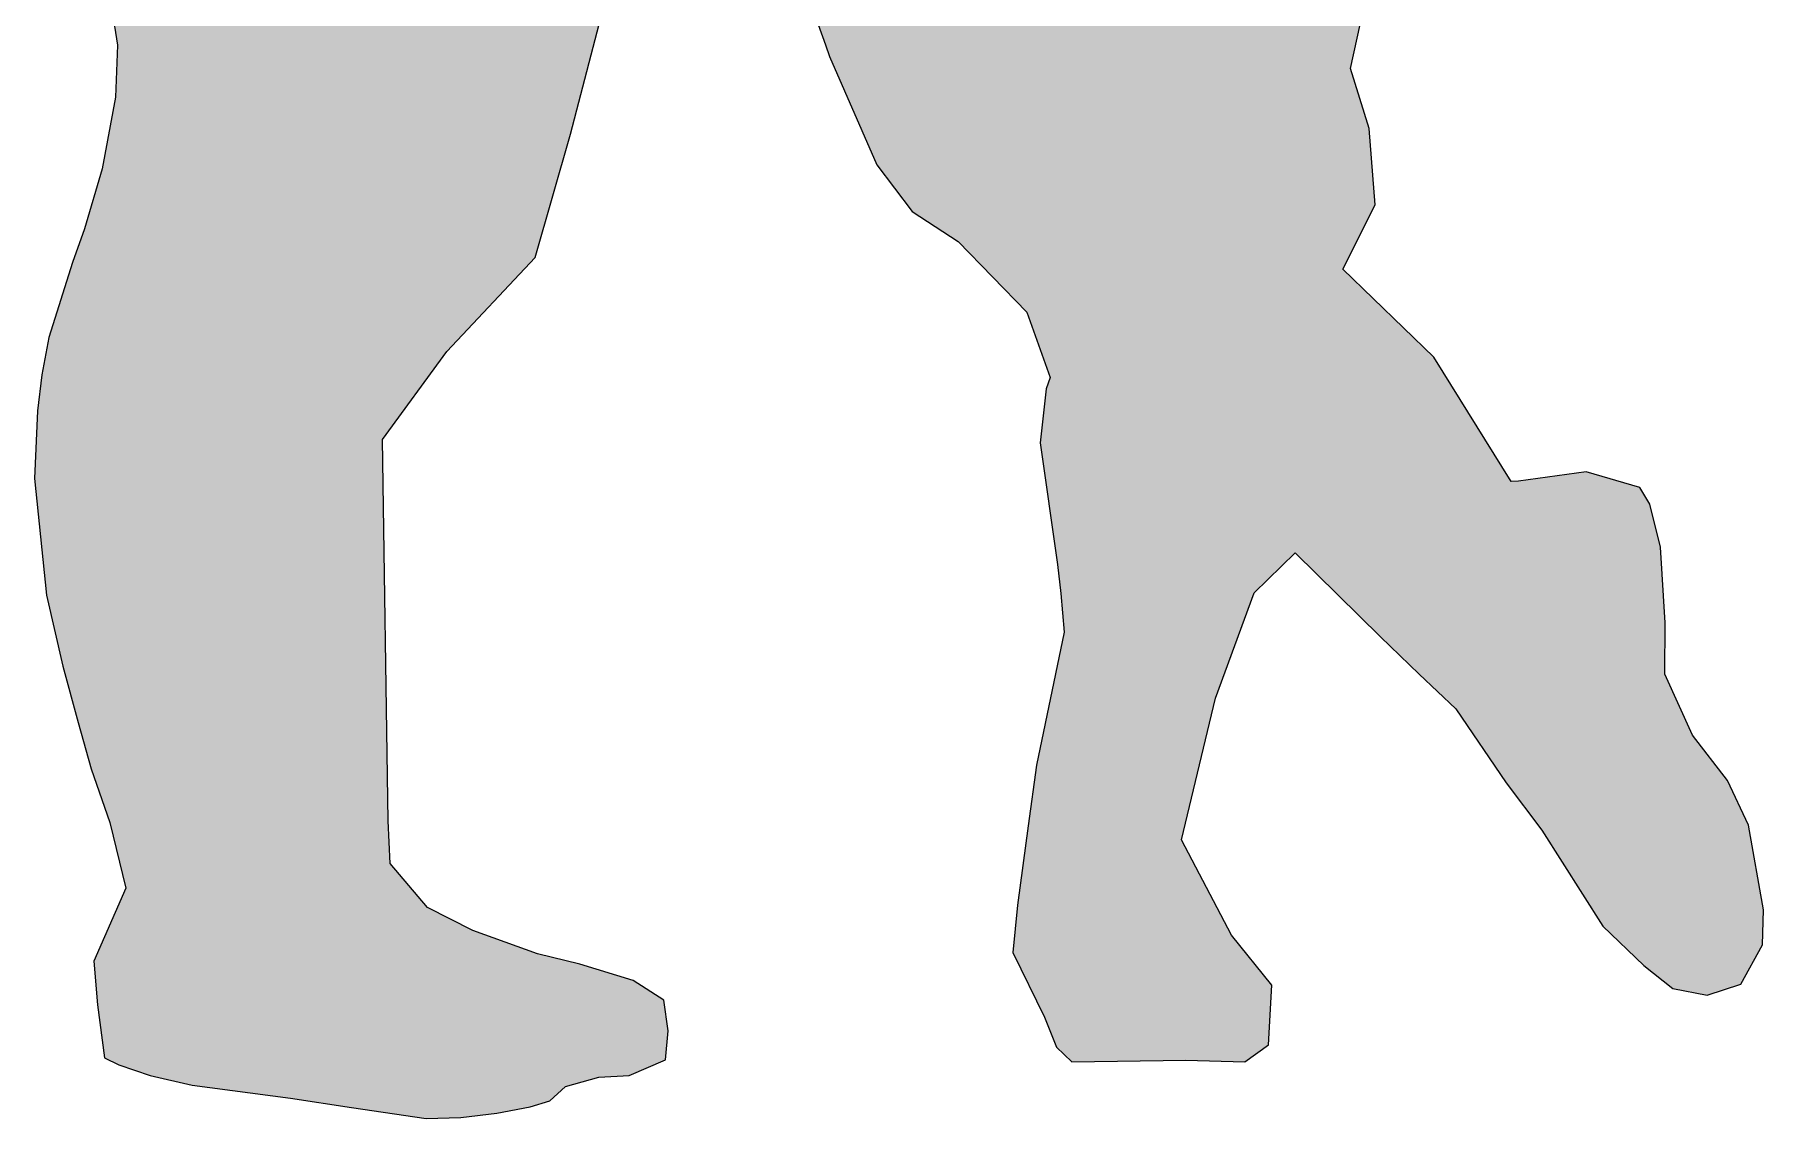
# Model space of a CAD drawing. Extents: x -35 to 70, y 0 to 178.
# Drawn here: x -25.4 to 69.6, y -0.3 to 59.3 of the extents above; entities that cross this region are included whole.
import ezdxf

# ---------------------------------------------------------------- set-up
doc = ezdxf.new("R2010")
doc.units = 0
doc.header["$LTSCALE"] = 25
doc.layers.get('0').update_dxf_attribs({"linetype": 'CONTINUOUS'})

# ---------------------------------------------------------------- blocks, each defined once
blk = doc.blocks.new('*U0')
for points in [[(29.853, 41.971), (29.664, 177.6), (29.853, 177.647)], [(30.1, 41.282), (29.853, 177.647), (30.1, 177.709)], [(29.853, 41.971), (29.853, 177.647), (30.1, 41.282)], [(30.194, 41.017), (30.1, 177.709), (30.194, 177.732)], [(30.1, 41.282), (30.1, 177.709), (30.194, 41.017)], [(30.307, 40.701), (30.194, 177.732), (30.307, 177.761)], [(30.194, 41.017), (30.194, 177.732), (30.307, 40.701)], [(30.402, 40.437), (30.307, 177.761), (30.402, 177.776)], [(30.307, 40.701), (30.307, 177.761), (30.402, 40.437)], [(30.762, 30.425), (30.402, 177.776), (30.762, 177.835)], [(30.402, 32.965), (30.402, 177.776), (30.762, 30.425)], [(30.8, 30.157), (30.762, 177.835), (30.8, 177.842)], [(30.762, 30.425), (30.762, 177.835), (30.8, 30.157)], [(30.989, 28.567), (30.8, 177.842), (30.989, 177.873)], [(30.8, 30.157), (30.8, 177.842), (30.989, 28.567)], [(31.178, 26.447), (30.989, 177.873), (31.178, 177.904)], [(30.989, 28.567), (30.989, 177.873), (31.178, 26.447)], [(31.595, 2.821), (31.178, 177.904), (31.595, 177.972)], [(31.178, 3.228), (31.178, 177.904), (31.595, 2.821)], [(31.803, 2.824), (31.595, 177.972), (31.803, 178.007)], [(31.595, 2.821), (31.595, 177.972), (31.803, 2.824)], [(36.441, 2.894), (31.803, 178.007), (36.441, 178.083)], [(31.803, 2.824), (31.803, 178.007), (36.441, 2.894)], [(36.441, 2.894), (36.441, 178.083), (37.284, 2.907)], [(37.284, 2.907), (36.441, 178.083), (37.284, 177.791)], [(27.203, 46.003), (25.499, 176.227), (27.203, 176.984)], [(28.358, 44.813), (27.203, 176.984), (28.358, 177.273)], [(27.203, 46.003), (27.203, 176.984), (28.358, 44.813)], [(28.604, 44.56), (28.358, 177.273), (28.604, 177.335)], [(28.358, 44.813), (28.358, 177.273), (28.604, 44.56)], [(29.115, 44.034), (28.604, 177.335), (29.115, 177.462)], [(28.604, 44.56), (28.604, 177.335), (29.115, 44.034)], [(29.191, 43.821), (29.115, 177.462), (29.191, 177.481)], [(29.115, 44.034), (29.115, 177.462), (29.191, 43.821)], [(29.664, 42.499), (29.191, 177.481), (29.664, 177.6)], [(29.191, 43.821), (29.191, 177.481), (29.664, 42.499)], [(29.664, 42.499), (29.664, 177.6), (29.853, 41.971)], [(25.348, 47.914), (24.477, 175.281), (25.348, 176.087)], [(25.499, 47.759), (25.348, 176.087), (25.499, 176.227)], [(25.348, 47.914), (25.348, 176.087), (25.499, 47.759)], [(25.499, 47.759), (25.499, 176.227), (27.203, 46.003)], [(24.477, 48.484), (24.079, 174.429), (24.477, 175.281)], [(24.477, 48.484), (24.477, 175.281), (25.348, 47.914)], [(24.079, 48.744), (24.079, 174.429), (24.477, 48.484)], [(-8.557, 0.411), (-10.091, 172.838), (-8.557, 173.028)], [(-8.557, 0.411), (-8.557, 173.028), (-7.97, 0.322)], [(-7.97, 0.322), (-8.557, 173.028), (-7.97, 172.904)], [(-7.97, 0.322), (-7.97, 172.904), (-6.28, 0.072)], [(-6.28, 0.072), (-7.97, 172.904), (-6.28, 172.546)], [(-11.926, 0.913), (-13.877, 170.813), (-11.926, 172.233)], [(-11.321, 0.833), (-11.926, 172.233), (-11.321, 172.433)], [(-11.926, 0.913), (-11.926, 172.233), (-11.321, 0.833)], [(-10.091, 0.645), (-11.321, 172.433), (-10.091, 172.838)], [(-11.321, 0.833), (-11.321, 172.433), (-10.091, 0.645)], [(-10.091, 0.645), (-10.091, 172.838), (-8.557, 0.411)], [(-6.28, 37.033), (-6.28, 172.546), (-5.957, 37.473)], [(-5.957, 37.473), (-6.28, 172.546), (-5.957, 172.478)], [(-5.957, 37.473), (-5.957, 172.478), (-5.85, 37.619)], [(-5.85, 37.619), (-5.957, 172.478), (-5.85, 172.456)], [(-5.85, 37.619), (-5.85, 172.456), (-3.9, 40.277)], [(-3.9, 40.277), (-5.85, 172.456), (-3.9, 172.043)], [(-3.9, 40.277), (-3.9, 172.043), (-3.881, 40.303)], [(-3.881, 40.303), (-3.9, 172.043), (-3.881, 172.037)], [(-3.881, 40.303), (-3.881, 172.037), (-3.806, 40.406)], [(-3.806, 40.406), (-3.881, 172.037), (-3.806, 172.013)], [(-3.806, 40.406), (-3.806, 172.013), (-3.01, 41.49)], [(-3.01, 41.49), (-3.806, 172.013), (-3.01, 171.76)], [(-3.01, 41.49), (-3.01, 171.76), (-2.73, 41.871)], [(-2.73, 41.871), (-3.01, 171.76), (-2.73, 171.642)], [(-2.73, 41.871), (-2.73, 171.642), (-1.969, 42.683)], [(-1.969, 42.683), (-2.73, 171.642), (-1.969, 171.323)], [(-1.969, 42.683), (-1.969, 171.323), (-1.306, 43.39)], [(-1.306, 43.39), (-1.969, 171.323), (-1.306, 171.045)], [(-1.306, 43.39), (-1.306, 171.045), (0, 44.782)], [(0, 44.782), (-1.306, 171.045), (0, 170.496)], [(-13.877, 1.172), (-14.066, 170.729), (-13.877, 170.813)], [(-14.066, 1.197), (-14.066, 170.729), (-13.877, 1.172)], [(-13.877, 1.172), (-13.877, 170.813), (-11.926, 0.913)], [(0, 44.782), (0, 170.496), (0.644, 45.468)], [(0.644, 45.468), (0, 170.496), (0.644, 170.226)], [(0.644, 45.468), (0.644, 170.226), (1.836, 46.74)], [(1.836, 46.74), (0.644, 170.226), (1.836, 169.392)], [(1.836, 46.74), (1.836, 169.392), (2.11, 47.032)], [(2.11, 47.032), (1.836, 169.392), (2.11, 169.201)], [(2.11, 47.032), (2.11, 169.201), (2.234, 47.464)], [(2.234, 47.464), (2.11, 169.201), (2.234, 169.115)], [(2.234, 47.464), (2.234, 169.115), (2.404, 48.061)], [(2.404, 48.061), (2.234, 169.115), (2.404, 168.996)], [(2.404, 48.061), (2.404, 168.996), (2.915, 49.849)], [(2.915, 49.849), (2.404, 168.996), (2.915, 168.497)], [(2.915, 49.849), (2.915, 168.497), (3.786, 52.896)], [(3.786, 52.896), (2.915, 168.497), (3.786, 167.648)], [(3.786, 52.896), (3.786, 167.648), (4.046, 53.805)], [(4.046, 53.805), (3.786, 167.648), (4.046, 167.395)], [(4.046, 53.805), (4.046, 167.395), (4.562, 55.783)], [(4.562, 55.783), (4.046, 167.395), (4.562, 166.891)], [(4.562, 55.783), (4.562, 166.891), (4.695, 56.291)], [(4.695, 56.291), (4.562, 166.891), (4.695, 166.762)], [(4.695, 56.291), (4.695, 166.762), (5.603, 59.771)], [(24.079, 48.744), (23.966, 158.565), (24.079, 159.795)], [(23.966, 48.818), (23.795, 156.406), (23.966, 158.565)], [(23.966, 48.818), (23.966, 158.565), (24.079, 48.744)], [(23.795, 48.93), (23.455, 154.343), (23.795, 156.406)], [(23.795, 48.93), (23.795, 156.406), (23.966, 48.818)], [(23.455, 49.152), (23.246, 153.378), (23.455, 154.343)], [(23.455, 49.152), (23.455, 154.343), (23.795, 48.93)], [(22.471, 50.035), (22.3, 152.829), (22.471, 152.928)], [(22.508, 49.986), (22.471, 152.928), (22.508, 152.949)], [(22.471, 50.035), (22.471, 152.928), (22.508, 49.986)], [(22.83, 49.561), (22.508, 152.949), (22.83, 153.136)], [(22.508, 49.986), (22.508, 152.949), (22.83, 49.561)], [(22.849, 49.548), (22.83, 153.136), (22.849, 153.147)], [(22.83, 49.561), (22.83, 153.136), (22.849, 49.548)], [(22.962, 49.474), (22.849, 153.147), (22.962, 153.213)], [(22.849, 49.548), (22.849, 153.147), (22.962, 49.474)], [(23.151, 49.35), (22.962, 153.213), (23.151, 153.323)], [(22.962, 49.474), (22.962, 153.213), (23.151, 49.35)], [(23.246, 49.289), (23.151, 153.323), (23.246, 153.378)], [(23.151, 49.35), (23.151, 153.323), (23.246, 49.289)], [(23.246, 49.289), (23.246, 153.378), (23.455, 49.152)], [(20.88, 52.136), (20.028, 151.844), (20.88, 152.163)], [(21.24, 51.66), (20.88, 152.163), (21.24, 152.298)], [(20.88, 52.136), (20.88, 152.163), (21.24, 51.66)], [(21.486, 51.336), (21.24, 152.298), (21.486, 152.421)], [(21.24, 51.66), (21.24, 152.298), (21.486, 51.336)], [(22.3, 50.26), (21.486, 152.421), (22.3, 152.829)], [(21.486, 51.336), (21.486, 152.421), (22.3, 50.26)], [(22.3, 50.26), (22.3, 152.829), (22.471, 50.035)], [(-14.066, 1.197), (-15.145, 150.604), (-14.066, 151.844)], [(18.06, 58.724), (17.682, 151.409), (18.06, 151.479)], [(17.682, 59.779), (17.682, 151.409), (18.06, 58.724)], [(18.287, 58.08), (18.06, 151.479), (18.287, 151.521)], [(18.06, 58.724), (18.06, 151.479), (18.287, 58.08)], [(20.028, 54.088), (18.287, 151.521), (20.028, 151.844)], [(18.287, 58.08), (18.287, 151.521), (20.028, 54.088)], [(20.028, 54.088), (20.028, 151.844), (20.88, 52.136)], [(-15.334, 1.366), (-15.637, 150.039), (-15.334, 150.387)], [(-15.145, 1.341), (-15.334, 150.387), (-15.145, 150.604)], [(-15.334, 1.366), (-15.334, 150.387), (-15.145, 1.341)], [(-15.145, 1.341), (-15.145, 150.604), (-14.066, 1.197)], [(37.284, 2.907), (37.284, 150.889), (37.615, 2.912)], [(37.615, 2.912), (37.284, 150.889), (37.615, 150.806)], [(37.615, 15.031), (37.615, 150.806), (37.861, 16.052)], [(37.861, 16.052), (37.615, 150.806), (37.861, 150.745)], [(37.861, 16.052), (37.861, 150.745), (38.959, 20.612)], [(38.959, 20.612), (37.861, 150.745), (38.959, 150.471)], [(38.959, 20.612), (38.959, 150.471), (39.489, 22.812)], [(39.489, 22.812), (38.959, 150.471), (39.489, 150.338)], [(39.489, 22.812), (39.489, 150.338), (39.865, 23.84)], [(39.865, 23.84), (39.489, 150.338), (39.865, 150.244)], [(39.865, 23.84), (39.865, 150.244), (40.36, 25.191)], [(40.36, 25.191), (39.865, 150.244), (40.36, 150.142)], [(40.36, 25.191), (40.36, 150.142), (40.511, 25.603)], [(40.511, 25.603), (40.36, 150.142), (40.511, 150.111)], [(40.511, 25.603), (40.511, 150.111), (40.814, 26.433)], [(40.814, 26.433), (40.511, 150.111), (40.814, 150.048)], [(-15.94, 1.446), (-16.641, 148.886), (-15.94, 149.691)], [(-15.637, 1.406), (-15.94, 149.691), (-15.637, 150.039)], [(-15.94, 1.446), (-15.94, 149.691), (-15.637, 1.406)], [(-15.637, 1.406), (-15.637, 150.039), (-15.334, 1.366)], [(40.814, 26.433), (40.814, 150.048), (41.098, 27.208)], [(41.098, 27.208), (40.814, 150.048), (41.098, 149.989)], [(41.098, 27.208), (41.098, 149.989), (41.609, 28.604)], [(41.609, 28.604), (41.098, 149.989), (41.609, 149.884)], [(41.609, 28.604), (41.609, 149.884), (42.404, 29.379)], [(42.404, 29.379), (41.609, 149.884), (42.404, 149.719)], [(42.404, 29.379), (42.404, 149.719), (42.575, 29.546)], [(42.575, 29.546), (42.404, 149.719), (42.575, 149.684)], [(42.575, 29.546), (42.575, 149.684), (42.707, 29.675)], [(42.707, 29.675), (42.575, 149.684), (42.707, 149.656)], [(42.707, 29.675), (42.707, 149.656), (43.092, 30.05)], [(43.092, 30.05), (42.707, 149.656), (43.092, 149.577)], [(43.092, 30.05), (43.092, 149.577), (43.862, 30.801)], [(43.862, 30.801), (43.092, 149.577), (43.862, 149.418)], [(43.862, 30.801), (43.862, 149.418), (43.957, 30.707)], [(43.957, 30.707), (43.862, 149.418), (43.957, 149.398)], [(43.957, 30.707), (43.957, 149.398), (44.297, 30.372)], [(44.297, 30.372), (43.957, 149.398), (44.297, 149.328)], [(44.297, 30.372), (44.297, 149.328), (44.563, 30.111)], [(44.563, 30.111), (44.297, 149.328), (44.563, 149.273)], [(44.563, 30.111), (44.563, 149.273), (44.619, 30.056)], [(44.619, 30.056), (44.563, 149.273), (44.619, 149.261)], [(44.619, 30.056), (44.619, 149.261), (44.77, 29.907)], [(44.77, 29.907), (44.619, 149.261), (44.77, 149.23)], [(44.77, 29.907), (44.77, 149.23), (44.96, 29.72)], [(44.96, 29.72), (44.77, 149.23), (44.96, 149.191)], [(44.96, 29.72), (44.96, 149.191), (45.339, 29.348)], [(45.339, 29.348), (44.96, 149.191), (45.339, 149.112)], [(45.339, 29.348), (45.339, 149.112), (45.547, 29.143)], [(45.547, 29.143), (45.339, 149.112), (45.547, 149.069)], [(-17.114, 1.639), (-17.284, 148.147), (-17.114, 148.342)], [(-16.754, 1.556), (-17.114, 148.342), (-16.754, 148.756)], [(-17.114, 1.639), (-17.114, 148.342), (-16.754, 1.556)], [(-16.735, 1.552), (-16.754, 148.756), (-16.735, 148.777)], [(-16.754, 1.556), (-16.754, 148.756), (-16.735, 1.552)], [(-16.641, 1.539), (-16.735, 148.777), (-16.641, 148.886)], [(-16.735, 1.552), (-16.735, 148.777), (-16.641, 1.539)], [(-16.641, 1.539), (-16.641, 148.886), (-15.94, 1.446)], [(45.547, 29.143), (45.547, 149.069), (45.661, 29.031)], [(45.661, 29.031), (45.547, 149.069), (45.661, 149.046)], [(45.661, 29.031), (45.661, 149.046), (46.48, 28.224)], [(46.48, 28.224), (45.661, 149.046), (46.48, 148.876)], [(46.48, 46.387), (46.48, 148.876), (46.91, 47.246)], [(46.91, 47.246), (46.48, 148.876), (46.91, 148.787)], [(46.91, 57.417), (46.91, 148.787), (47.933, 62.088)], [(-17.738, 1.782), (-18.136, 147.168), (-17.738, 147.625)], [(-17.625, 1.756), (-17.738, 147.625), (-17.625, 147.755)], [(-17.738, 1.782), (-17.738, 147.625), (-17.625, 1.756)], [(-17.511, 1.73), (-17.625, 147.755), (-17.511, 147.886)], [(-17.625, 1.756), (-17.625, 147.755), (-17.511, 1.73)], [(-17.492, 1.726), (-17.511, 147.886), (-17.492, 147.908)], [(-17.511, 1.73), (-17.511, 147.886), (-17.492, 1.726)], [(-17.284, 1.678), (-17.492, 147.908), (-17.284, 148.147)], [(-17.492, 1.726), (-17.492, 147.908), (-17.284, 1.678)], [(-17.284, 1.678), (-17.284, 148.147), (-17.114, 1.639)], [(-20.824, 58.704), (-20.938, 146.959), (-20.824, 146.968)], [(-20.938, 59.404), (-20.938, 146.959), (-20.824, 58.704)], [(-20.749, 13.913), (-20.824, 146.968), (-20.749, 146.973)], [(-20.824, 14.217), (-20.824, 146.968), (-20.749, 13.913)], [(-20.37, 12.381), (-20.749, 146.973), (-20.37, 147.002)], [(-20.749, 13.913), (-20.749, 146.973), (-20.37, 12.381)], [(-19.045, 2.082), (-20.37, 147.002), (-19.045, 147.1)], [(-20.37, 2.539), (-20.37, 147.002), (-19.045, 2.082)], [(-18.136, 1.874), (-19.045, 147.1), (-18.136, 147.168)], [(-19.045, 2.082), (-19.045, 147.1), (-18.136, 1.874)], [(-18.136, 1.874), (-18.136, 147.168), (-17.738, 1.782)], [(-20.824, 14.217), (-20.938, 55.846), (-20.824, 58.704)], [(46.91, 47.246), (46.91, 57.417), (47.933, 49.29)], [(47.933, 49.29), (46.91, 57.417), (47.933, 54.128)], [(-20.938, 14.677), (-21.184, 54.535), (-20.938, 55.846)], [(-20.938, 14.677), (-20.938, 55.846), (-20.824, 14.217)], [(-21.222, 15.824), (-21.26, 54.129), (-21.222, 54.332)], [(-21.184, 15.671), (-21.222, 54.332), (-21.184, 54.535)], [(-21.222, 15.824), (-21.222, 54.332), (-21.184, 15.671)], [(-21.184, 15.671), (-21.184, 54.535), (-20.938, 14.677)], [(-21.26, 15.978), (-21.544, 52.616), (-21.26, 54.129)], [(-21.26, 15.978), (-21.26, 54.129), (-21.222, 15.824)], [(47.933, 49.29), (47.933, 54.128), (48.008, 49.441)], [(48.008, 49.441), (47.933, 54.128), (48.008, 53.144)], [(-21.544, 16.798), (-21.676, 51.908), (-21.544, 52.616)], [(-21.544, 16.798), (-21.544, 52.616), (-21.26, 15.978)], [(48.008, 49.441), (48.008, 53.144), (48.255, 49.935)], [(-21.676, 17.181), (-21.904, 51.133), (-21.676, 51.908)], [(-21.676, 17.181), (-21.676, 51.908), (-21.544, 16.798)], [(-22.13, 18.492), (-22.282, 49.842), (-22.13, 50.361)], [(-21.922, 17.891), (-22.13, 50.361), (-21.922, 51.07)], [(-22.13, 18.492), (-22.13, 50.361), (-21.922, 17.891)], [(-21.904, 17.837), (-21.922, 51.07), (-21.904, 51.133)], [(-21.922, 17.891), (-21.922, 51.07), (-21.904, 17.837)], [(-21.904, 17.837), (-21.904, 51.133), (-21.676, 17.181)], [(-22.282, 18.931), (-22.642, 48.615), (-22.282, 49.842)], [(-22.282, 18.931), (-22.282, 49.842), (-22.13, 18.492)], [(-22.642, 20.21), (-22.736, 48.35), (-22.642, 48.615)], [(-22.642, 20.21), (-22.642, 48.615), (-22.282, 18.931)], [(-23.001, 21.486), (-23.172, 47.131), (-23.001, 47.609)], [(-22.736, 20.546), (-23.001, 47.609), (-22.736, 48.35)], [(-23.001, 21.486), (-23.001, 47.609), (-22.736, 20.546)], [(-22.736, 20.546), (-22.736, 48.35), (-22.642, 20.21)], [(-23.304, 22.61), (-23.759, 45.323), (-23.304, 46.76)], [(-23.172, 22.118), (-23.304, 46.76), (-23.172, 47.131)], [(-23.304, 22.61), (-23.304, 46.76), (-23.172, 22.118)], [(-23.172, 22.118), (-23.172, 47.131), (-23.001, 21.486)], [(46.48, 28.224), (46.48, 46.387), (46.91, 27.802)], [(46.91, 27.802), (46.48, 46.387), (46.91, 45.971)], [(46.91, 27.802), (46.91, 45.971), (47.933, 26.795)], [(47.933, 26.795), (46.91, 45.971), (47.933, 44.982)], [(-23.834, 24.572), (-24.023, 44.488), (-23.834, 45.086)], [(-23.759, 24.293), (-23.834, 45.086), (-23.759, 45.323)], [(-23.834, 24.572), (-23.834, 45.086), (-23.759, 24.293)], [(-23.759, 24.293), (-23.759, 45.323), (-23.304, 22.61)], [(47.933, 26.795), (47.933, 44.982), (48.008, 26.721)], [(48.008, 26.721), (47.933, 44.982), (48.008, 44.909)], [(48.008, 26.721), (48.008, 44.909), (48.255, 26.478)], [(48.255, 26.478), (48.008, 44.909), (48.255, 44.67)], [(48.255, 26.478), (48.255, 44.67), (48.557, 26.181)], [(48.557, 26.181), (48.255, 44.67), (48.557, 44.379)], [(-24.175, 26.067), (-24.383, 43.35), (-24.175, 44.007)], [(-24.023, 25.401), (-24.175, 44.007), (-24.023, 44.488)], [(-24.175, 26.067), (-24.175, 44.007), (-24.023, 25.401)], [(-24.023, 25.401), (-24.023, 44.488), (-23.834, 24.572)], [(48.557, 26.181), (48.557, 44.379), (49.223, 25.539)], [(49.223, 25.539), (48.557, 44.379), (49.223, 43.734)], [(49.223, 25.539), (49.223, 43.734), (50.677, 24.137)], [(50.677, 24.137), (49.223, 43.734), (50.677, 42.328)], [(-24.383, 26.977), (-24.61, 42.632), (-24.383, 43.35)], [(-24.383, 26.977), (-24.383, 43.35), (-24.175, 26.067)], [(-24.724, 28.472), (-24.97, 40.688), (-24.724, 42.016)], [(-24.61, 27.972), (-24.724, 42.016), (-24.61, 42.632)], [(-24.724, 28.472), (-24.724, 42.016), (-24.61, 27.972)], [(-24.61, 27.972), (-24.61, 42.632), (-24.383, 26.977)], [(50.677, 24.137), (50.677, 42.328), (51.482, 23.37)], [(51.482, 23.37), (50.677, 42.328), (51.482, 41.549)], [(51.482, 23.37), (51.482, 41.549), (52.04, 22.838)], [(52.04, 22.838), (51.482, 41.549), (52.04, 40.652)], [(-25.046, 31.59), (-25.083, 39.825), (-25.046, 40.125)], [(-24.989, 31.034), (-25.046, 40.125), (-24.989, 40.588)], [(-25.046, 31.59), (-25.046, 40.125), (-24.989, 31.034)], [(-24.97, 30.854), (-24.989, 40.588), (-24.97, 40.688)], [(-24.989, 31.034), (-24.989, 40.588), (-24.97, 30.854)], [(-24.97, 30.854), (-24.97, 40.688), (-24.724, 28.472)], [(30.307, 33.632), (30.194, 39.812), (30.307, 40.152)], [(30.402, 32.965), (30.307, 40.152), (30.402, 40.437)], [(30.307, 33.632), (30.307, 40.152), (30.402, 32.965)], [(52.04, 22.838), (52.04, 40.652), (52.475, 22.423)], [(52.475, 22.423), (52.04, 40.652), (52.475, 39.953)], [(52.475, 22.423), (52.475, 39.953), (52.684, 22.225)], [(52.684, 22.225), (52.475, 39.953), (52.684, 39.617)], [(-25.083, 31.951), (-25.235, 38.6), (-25.083, 39.825)], [(-25.083, 31.951), (-25.083, 39.825), (-25.046, 31.59)], [(30.1, 35.099), (29.853, 36.84), (30.1, 38.987)], [(30.194, 34.432), (30.1, 38.987), (30.194, 39.812)], [(30.1, 35.099), (30.1, 38.987), (30.194, 34.432)], [(30.194, 34.432), (30.194, 39.812), (30.307, 33.632)], [(52.684, 22.225), (52.684, 39.617), (52.817, 22.029)], [(52.817, 22.029), (52.684, 39.617), (52.817, 39.404)], [(52.817, 22.029), (52.817, 39.404), (54.047, 20.218)], [(54.047, 20.218), (52.817, 39.404), (54.047, 37.428)], [(-25.235, 33.424), (-25.349, 35.822), (-25.235, 38.6)], [(-25.235, 33.424), (-25.235, 38.6), (-25.083, 31.951)], [(54.047, 20.218), (54.047, 37.428), (54.69, 19.27)], [(54.69, 19.27), (54.047, 37.428), (54.69, 36.393)], [(-6.28, 0.072), (-6.28, 37.033), (-5.957, 0.024)], [(-5.957, 0.024), (-6.28, 37.033), (-5.957, 16.068)], [(54.69, 19.27), (54.69, 36.393), (54.748, 19.186)], [(54.748, 19.186), (54.69, 36.393), (54.748, 36.301)], [(54.748, 19.186), (54.748, 36.301), (54.918, 18.936)], [(54.918, 18.936), (54.748, 36.301), (54.918, 36.028)], [(-25.349, 34.521), (-25.387, 34.889), (-25.349, 35.822)], [(-25.349, 34.521), (-25.349, 35.822), (-25.235, 33.424)], [(54.918, 18.936), (54.918, 36.028), (55.296, 18.378)], [(55.296, 18.378), (54.918, 36.028), (55.296, 35.42)], [(55.296, 18.378), (55.296, 35.42), (55.448, 18.155)], [(55.448, 18.155), (55.296, 35.42), (55.448, 35.176)], [(55.448, 18.155), (55.448, 35.176), (55.543, 18.03)], [(55.543, 18.03), (55.448, 35.176), (55.543, 35.023)], [(59.833, 11.752), (57.416, 34.914), (59.833, 35.246)], [(59.859, 11.712), (59.833, 35.246), (59.859, 35.249)], [(59.833, 11.752), (59.833, 35.246), (59.859, 11.712)], [(59.859, 11.712), (59.859, 35.249), (60.518, 10.673)], [(60.518, 10.673), (59.859, 35.249), (60.518, 35.058)], [(55.543, 18.03), (55.543, 35.023), (55.732, 17.781)], [(55.732, 17.781), (55.543, 35.023), (55.732, 34.719)], [(55.959, 17.481), (55.732, 34.719), (55.959, 34.73)], [(55.732, 17.781), (55.732, 34.719), (55.959, 17.481)], [(56.129, 17.257), (55.959, 34.73), (56.129, 34.738)], [(55.959, 17.481), (55.959, 34.73), (56.129, 17.257)], [(56.414, 16.882), (56.129, 34.738), (56.414, 34.777)], [(56.129, 17.257), (56.129, 34.738), (56.414, 16.882)], [(56.887, 16.259), (56.414, 34.777), (56.887, 34.842)], [(56.414, 16.882), (56.414, 34.777), (56.887, 16.259)], [(56.968, 16.152), (56.887, 34.842), (56.968, 34.853)], [(56.887, 16.259), (56.887, 34.842), (56.968, 16.152)], [(57.265, 15.76), (56.968, 34.853), (57.265, 34.894)], [(56.968, 16.152), (56.968, 34.853), (57.265, 15.76)], [(57.291, 15.727), (57.265, 34.894), (57.291, 34.897)], [(57.265, 15.76), (57.265, 34.894), (57.291, 15.727)], [(57.416, 15.561), (57.291, 34.897), (57.416, 34.914)], [(57.291, 15.727), (57.291, 34.897), (57.416, 15.561)], [(57.416, 15.561), (57.416, 34.914), (59.833, 11.752)], [(60.518, 10.673), (60.518, 35.058), (60.767, 10.279)], [(60.767, 10.279), (60.518, 35.058), (60.767, 34.985)], [(60.767, 10.279), (60.767, 34.985), (61.163, 9.9)], [(61.163, 9.9), (60.767, 34.985), (61.163, 34.871)], [(61.163, 9.9), (61.163, 34.871), (62.793, 8.339)], [(62.793, 8.339), (61.163, 34.871), (62.793, 34.398)], [(62.793, 8.339), (62.793, 34.398), (63.02, 8.121)], [(63.02, 8.121), (62.793, 34.398), (63.02, 34.014)], [(63.02, 8.121), (63.02, 34.014), (63.342, 7.865)], [(63.342, 7.865), (63.02, 34.014), (63.342, 33.47)], [(63.342, 7.865), (63.342, 33.47), (63.929, 7.397)], [(63.929, 7.397), (63.342, 33.47), (63.929, 31.122)], [(63.929, 7.397), (63.929, 31.122), (64.175, 7.2)], [(64.175, 7.2), (63.929, 31.122), (64.175, 27.25)], [(64.175, 24.137), (64.175, 27.25), (64.194, 26.958)], [(31.178, 3.228), (30.989, 25.534), (31.178, 26.447)], [(30.989, 3.413), (30.8, 24.621), (30.989, 25.534)], [(30.989, 3.413), (30.989, 25.534), (31.178, 3.228)], [(30.762, 3.635), (30.402, 22.701), (30.762, 24.437)], [(30.8, 3.598), (30.762, 24.437), (30.8, 24.621)], [(30.762, 3.635), (30.762, 24.437), (30.8, 3.598)], [(30.8, 3.598), (30.8, 24.621), (30.989, 3.413)], [(64.175, 7.2), (64.175, 24.137), (64.194, 7.185)], [(64.194, 7.185), (64.175, 24.137), (64.194, 24.096)], [(64.194, 7.185), (64.194, 24.096), (64.61, 6.853)], [(64.61, 6.853), (64.194, 24.096), (64.61, 23.174)], [(64.61, 6.853), (64.61, 23.174), (65.69, 6.647)], [(65.69, 6.647), (64.61, 23.174), (65.69, 20.786)], [(30.307, 4.765), (30.194, 21.698), (30.307, 22.245)], [(30.402, 4.529), (30.307, 22.245), (30.402, 22.701)], [(30.307, 4.765), (30.307, 22.245), (30.402, 4.529)], [(30.402, 4.529), (30.402, 22.701), (30.762, 3.635)], [(30.1, 5.281), (29.853, 20.052), (30.1, 21.242)], [(30.194, 5.046), (30.1, 21.242), (30.194, 21.698)], [(30.1, 5.281), (30.1, 21.242), (30.194, 5.046)], [(30.194, 5.046), (30.194, 21.698), (30.307, 4.765)], [(29.853, 5.785), (29.664, 19.139), (29.853, 20.052)], [(29.853, 5.785), (29.853, 20.052), (30.1, 5.281)], [(65.69, 6.647), (65.69, 20.786), (66.503, 6.493)], [(66.503, 6.493), (65.69, 20.786), (66.503, 19.733)], [(29.664, 6.172), (29.191, 15.807), (29.664, 19.139)], [(29.664, 6.172), (29.664, 19.139), (29.853, 5.785)], [(66.503, 6.493), (66.503, 19.733), (67.62, 6.862)], [(67.62, 6.862), (66.503, 19.733), (67.62, 18.287)], [(67.62, 6.862), (67.62, 18.287), (68.34, 7.099)], [(68.34, 7.099), (67.62, 18.287), (68.34, 16.754)], [(68.34, 7.099), (68.34, 16.754), (68.775, 7.886)], [(68.775, 7.886), (68.34, 16.754), (68.775, 15.826)], [(-5.957, 0.024), (-5.957, 16.068), (-5.85, 0.008)], [(-5.85, 0.008), (-5.957, 16.068), (-5.85, 13.725)], [(29.115, 7.294), (28.604, 11.434), (29.115, 15.241)], [(29.191, 7.139), (29.115, 15.241), (29.191, 15.807)], [(29.115, 7.294), (29.115, 15.241), (29.191, 7.139)], [(29.191, 7.139), (29.191, 15.807), (29.664, 6.172)], [(68.775, 7.886), (68.775, 15.826), (69.533, 9.257)], [(69.533, 9.257), (68.775, 15.826), (69.533, 11.51)], [(37.615, 2.912), (37.615, 15.031), (37.861, 2.915)], [(37.861, 2.915), (37.615, 15.031), (37.861, 14.561)], [(37.861, 2.915), (37.861, 14.561), (38.959, 2.883)], [(38.959, 2.883), (37.861, 14.561), (38.959, 12.463)], [(-5.85, 0.008), (-5.85, 13.725), (-3.9, -0.281)], [(-3.9, -0.281), (-5.85, 13.725), (-3.9, 11.414)], [(-20.37, 2.539), (-20.749, 11.516), (-20.37, 12.381)], [(38.959, 2.883), (38.959, 12.463), (39.489, 2.868)], [(39.489, 2.868), (38.959, 12.463), (39.489, 11.451)], [(-20.749, 2.669), (-20.824, 11.345), (-20.749, 11.516)], [(-20.749, 2.669), (-20.749, 11.516), (-20.37, 2.539)], [(-3.9, -0.281), (-3.9, 11.414), (-3.881, -0.284)], [(-3.881, -0.284), (-3.9, 11.414), (-3.881, 11.391)], [(28.604, 8.338), (28.358, 8.84), (28.604, 11.434)], [(28.604, 8.338), (28.604, 11.434), (29.115, 7.294)], [(39.489, 2.868), (39.489, 11.451), (39.865, 2.857)], [(39.865, 2.857), (39.489, 11.451), (39.865, 10.732)], [(69.533, 9.257), (69.533, 11.51), (69.589, 11.188)], [(-21.184, 2.877), (-21.222, 10.438), (-21.184, 10.524)], [(-20.938, 2.759), (-21.184, 10.524), (-20.938, 11.085)], [(-21.184, 2.877), (-21.184, 10.524), (-20.938, 2.759)], [(-20.824, 2.705), (-20.938, 11.085), (-20.824, 11.345)], [(-20.938, 2.759), (-20.938, 11.085), (-20.824, 2.705)], [(-20.824, 2.705), (-20.824, 11.345), (-20.749, 2.669)], [(-3.881, -0.284), (-3.881, 11.391), (-3.806, -0.282)], [(-3.806, -0.282), (-3.881, 11.391), (-3.806, 11.302)], [(-3.806, -0.282), (-3.806, 11.302), (-3.01, -0.258)], [(-3.01, -0.258), (-3.806, 11.302), (-3.01, 10.904)], [(-3.01, -0.258), (-3.01, 10.904), (-2.73, -0.25)], [(-2.73, -0.25), (-3.01, 10.904), (-2.73, 10.765)], [(-2.73, -0.25), (-2.73, 10.765), (-1.969, -0.227)], [(-1.969, -0.227), (-2.73, 10.765), (-1.969, 10.384)], [(39.865, 2.857), (39.865, 10.732), (40.36, 2.842)], [(40.36, 2.842), (39.865, 10.732), (40.36, 9.787)], [(-21.544, 3.048), (-21.676, 9.402), (-21.544, 9.704)], [(-21.26, 2.913), (-21.544, 9.704), (-21.26, 10.351)], [(-21.544, 3.048), (-21.544, 9.704), (-21.26, 2.913)], [(-21.222, 2.895), (-21.26, 10.351), (-21.222, 10.438)], [(-21.26, 2.913), (-21.26, 10.351), (-21.222, 2.895)], [(-21.222, 2.895), (-21.222, 10.438), (-21.184, 2.877)], [(-1.969, -0.227), (-1.969, 10.384), (-1.306, -0.151)], [(-1.306, -0.151), (-1.969, 10.384), (-1.306, 10.053)], [(-1.306, -0.151), (-1.306, 10.053), (0, 0)], [(0, 0), (-1.306, 10.053), (0, 9.578)], [(0, 0), (0, 9.578), (0.644, 0.126)], [(0.644, 0.126), (0, 9.578), (0.644, 9.343)], [(40.36, 2.842), (40.36, 9.787), (40.511, 2.838)], [(40.511, 2.838), (40.36, 9.787), (40.511, 9.601)], [(40.511, 2.838), (40.511, 9.601), (40.814, 2.829)], [(40.814, 2.829), (40.511, 9.601), (40.814, 9.224)], [(-21.922, 5.963), (-22.13, 8.367), (-21.922, 8.841)], [(-21.904, 5.82), (-21.922, 8.841), (-21.904, 8.884)], [(-21.922, 5.963), (-21.922, 8.841), (-21.904, 5.82)], [(-21.676, 4.069), (-21.904, 8.884), (-21.676, 9.402)], [(-21.904, 5.82), (-21.904, 8.884), (-21.676, 4.069)], [(-21.676, 4.069), (-21.676, 9.402), (-21.544, 3.048)], [(0.644, 0.126), (0.644, 9.343), (1.836, 0.36)], [(1.836, 0.36), (0.644, 9.343), (1.836, 8.91)], [(1.836, 0.36), (1.836, 8.91), (2.11, 0.441)], [(2.11, 0.441), (1.836, 8.91), (2.11, 8.81)], [(2.11, 0.441), (2.11, 8.81), (2.234, 0.478)], [(2.234, 0.478), (2.11, 8.81), (2.234, 8.765)], [(2.234, 0.478), (2.234, 8.765), (2.404, 0.529)], [(2.404, 0.529), (2.234, 8.765), (2.404, 8.724)], [(2.404, 0.529), (2.404, 8.724), (2.915, 0.682)], [(2.915, 0.682), (2.404, 8.724), (2.915, 8.599)], [(2.915, 0.682), (2.915, 8.599), (3.786, 1.477)], [(3.786, 1.477), (2.915, 8.599), (3.786, 8.386)], [(40.814, 2.829), (40.814, 9.224), (41.098, 2.821)], [(41.098, 2.821), (40.814, 9.224), (41.098, 8.872)], [(41.098, 2.821), (41.098, 8.872), (41.609, 3.191)], [(41.609, 3.191), (41.098, 8.872), (41.609, 8.239)], [(3.786, 1.477), (3.786, 8.386), (4.046, 1.55)], [(4.046, 1.55), (3.786, 8.386), (4.046, 8.323)], [(4.046, 1.55), (4.046, 8.323), (4.562, 1.695)], [(4.562, 1.695), (4.046, 8.323), (4.562, 8.197)], [(4.562, 1.695), (4.562, 8.197), (4.695, 1.732)], [(4.695, 1.732), (4.562, 8.197), (4.695, 8.156)], [(4.695, 1.732), (4.695, 8.156), (5.603, 1.988)], [(5.603, 1.988), (4.695, 8.156), (5.603, 7.875)], [(5.603, 1.988), (5.603, 7.875), (5.982, 2.009)], [(5.982, 2.009), (5.603, 7.875), (5.982, 7.757)], [(5.982, 2.009), (5.982, 7.757), (6.304, 2.027)], [(6.304, 2.027), (5.982, 7.757), (6.304, 7.658)], [(6.304, 2.027), (6.304, 7.658), (7.251, 2.081)], [(7.251, 2.081), (6.304, 7.658), (7.251, 7.365)], [(41.609, 3.191), (41.609, 8.239), (42.404, 3.767)], [(42.404, 3.767), (41.609, 8.239), (42.404, 7.253)], [(7.251, 2.081), (7.251, 7.365), (7.269, 2.082)], [(7.269, 2.082), (7.251, 7.365), (7.269, 7.359)], [(7.269, 2.082), (7.269, 7.359), (7.496, 2.179)], [(7.496, 2.179), (7.269, 7.359), (7.496, 7.289)], [(7.496, 2.179), (7.496, 7.289), (7.78, 2.299)], [(7.78, 2.299), (7.496, 7.289), (7.78, 7.107)], [(7.78, 2.299), (7.78, 7.107), (8.538, 2.621)], [(8.538, 2.621), (7.78, 7.107), (8.538, 6.621)], [(42.404, 3.767), (42.404, 7.253), (42.575, 7.042)], [(8.538, 2.621), (8.538, 6.621), (8.887, 2.769)], [(8.887, 2.769), (8.538, 6.621), (8.887, 6.398)], [(8.887, 2.769), (8.887, 6.398), (8.898, 2.773)], [(8.898, 2.773), (8.887, 6.398), (8.898, 6.391)], [(8.898, 2.773), (8.898, 6.391), (9.182, 2.894)], [(9.182, 2.894), (8.898, 6.391), (9.182, 6.209)], [(9.182, 2.894), (9.182, 6.209), (9.276, 2.934)], [(9.276, 2.934), (9.182, 6.209), (9.276, 5.561)], [(9.276, 2.934), (9.276, 5.561), (9.427, 4.524)]]:
    blk.add_solid(points)

msp = doc.modelspace()

# ---------------------------------------------------------------- linework, layer by layer
for points in [[(15.391, 66.164), (18.06, 58.724), (18.287, 58.08), (20.88, 52.136), (22.83, 49.561), (25.348, 47.914), (29.115, 44.034), (30.402, 40.437), (30.194, 39.812), (29.853, 36.84), (30.8, 30.157), (30.989, 28.567), (31.178, 26.447), (29.664, 19.139), (29.191, 15.807), (28.604, 11.434), (28.358, 8.84), (30.1, 5.281), (30.762, 3.635), (31.595, 2.821), (37.861, 2.915), (41.098, 2.821), (42.404, 3.767), (42.575, 7.042), (40.36, 9.787), (37.615, 15.031), (39.489, 22.812), (41.609, 28.604), (43.862, 30.801), (48.557, 26.181), (50.677, 24.137), (52.684, 22.225), (55.448, 18.155), (57.416, 15.561), (60.767, 10.279), (63.02, 8.121), (64.61, 6.853), (66.503, 6.493), (68.34, 7.099), (69.533, 9.257), (69.589, 11.188), (68.775, 15.826), (67.62, 18.287), (65.69, 20.786), (64.175, 24.137), (64.194, 26.958), (63.929, 31.122), (63.342, 33.47), (62.793, 34.398), (59.859, 35.249), (56.129, 34.738), (55.732, 34.719), (51.482, 41.549), (51.482, 41.549), (51.482, 41.549), (46.48, 46.387), (48.255, 49.935), (47.933, 54.128), (46.91, 57.417), (48.008, 62.434)], [(-21.222, 61.147), (-20.824, 58.704), (-20.938, 55.846), (-21.676, 51.908), (-22.642, 48.615), (-23.304, 46.76), (-24.61, 42.632), (-24.989, 40.588), (-25.235, 38.6), (-25.387, 34.889), (-24.724, 28.472), (-23.834, 24.572), (-23.001, 21.486), (-22.282, 18.931), (-21.26, 15.978), (-20.37, 12.381), (-22.13, 8.367), (-21.922, 5.963), (-21.544, 3.048), (-20.749, 2.669), (-19.045, 2.082), (-16.735, 1.552), (-11.321, 0.833), (-7.97, 0.322), (-3.881, -0.284), (-1.969, -0.227), (0, 0), (1.836, 0.36), (2.915, 0.682), (3.786, 1.477), (5.603, 1.988), (7.269, 2.082), (9.276, 2.934), (9.427, 4.524), (9.182, 6.209), (7.496, 7.289), (4.562, 8.197), (2.234, 8.765), (-1.306, 10.053), (-3.806, 11.302), (-5.85, 13.725), (-5.957, 16.068), (-5.957, 16.068), (-6.28, 37.033), (-6.28, 37.033), (-2.73, 41.871), (2.11, 47.032), (4.046, 53.805), (5.982, 61.224)]]:
    msp.add_lwpolyline(points)

# ---------------------------------------------------------------- block references
msp.add_blockref('*U0', (0, 0))

doc.saveas('drawing.dxf')
